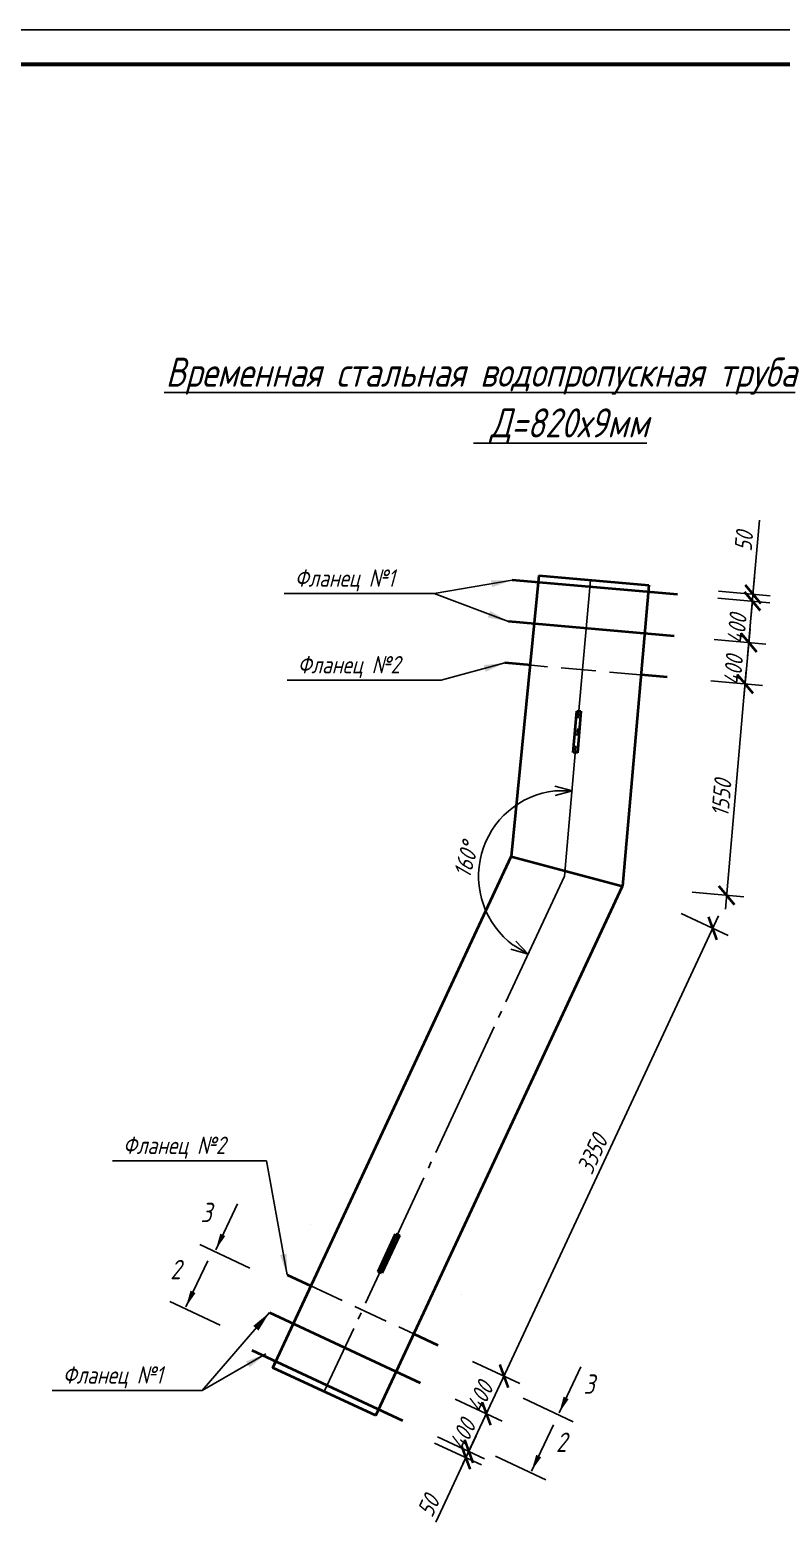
# Model space of a CAD drawing. Header units: millimetres. Extents: x 241890 to 271590, y -129581 to -108581.
# Drawn here: x 256187 to 261612, y -119349 to -108581 of the extents above; entities that cross this region are included whole.
import ezdxf

# ---------------------------------------------------------------- set-up
doc = ezdxf.new("R2010")
doc.units = ezdxf.units.MM
doc.linetypes.add('GOST2.303 4', pattern=[7, 5, -2, 0])
doc.linetypes.add('GOST2.303 5', pattern=[24, 20, -1.5, 1, -1.5])
doc.layers.get('0').update_dxf_attribs({"lineweight": 40})
for name, color, linetype in [('Линии', 7, 'Continuous'), ('Надписи', 7, 'Continuous'), ('СПДС_Надписи', 7, 'Continuous')]:
    doc.layers.add(name, color=color, linetype=linetype)
doc.styles.add('GOST 2.304', font='CS_Gost2304.shx', dxfattribs={"oblique": 15})

msp = doc.modelspace()

# ---------------------------------------------------------------- linework, layer by layer
at = {"ltscale": 50}
for p, q in [((259862, -112518), (259662, -114545)), ((259862, -112518), (260656, -112588)), ((260864, -112656), (259669, -112552)), ((260656, -112588), (260466, -114760)), ((260679, -112590), (260679, -112590)), ((260838, -112955), (259642, -112850)), ((259806, -113166), (259616, -113149)), ((260789, -113252), (260600, -113235)), ((260110, -113795), (260136, -113496)), ((260136, -113496), (260166, -113498)), ((260166, -113498), (260140, -113797)), ((260140, -113797), (260110, -113795)), ((257942, -118234), (259662, -114545)), ((259662, -114545), (260466, -114760)), ((258685, -118580), (260466, -114760)), ((258213, -117202), (258213, -117202)), ((258701, -117540), (258828, -117268)), ((258855, -117280), (258728, -117552)), ((258828, -117268), (258855, -117280)), ((258044, -117564), (258216, -117644)), ((258728, -117552), (258701, -117540)), ((259301, -117709), (259301, -117709)), ((257917, -117836), (259005, -118343)), ((258960, -117991), (259132, -118071)), ((257791, -118108), (258878, -118615)), ((257942, -118234), (257963, -118188)), ((258685, -118580), (257942, -118234)), ((257942, -118234), (257942, -118234)), ((258685, -118580), (258706, -118535))]:
    msp.add_line(p, q, dxfattribs=at)
at = {"ltscale": 40}
for p, q in [((259862, -112518), (260656, -112588)), ((258685, -118580), (257942, -118234))]:
    msp.add_line(p, q, dxfattribs=at)
at = {"color": 0, "linetype": 'ByBlock', "lineweight": -2}
for p, q in [((259978, -114039), (260104, -114071)), ((260104, -114071), (259979, -114106)), ((260104, -114071), (259979, -114072)), ((259785, -115250), (259661, -115214)), ((259785, -115250), (259678, -115186)), ((259695, -115157), (259785, -115250))]:
    msp.add_line(p, q, dxfattribs=at)
at = {"color": 0, "linetype": 'ByBlock'}
for points, const_width in [([(261461, -112771), (261347, -112636)], 18.8), ([(261461, -112771), (261347, -112636)], 18.8), ([(261352, -112586), (261465, -112721)], 18.7), ([(261321, -112934), (261435, -113070)], 18.8), ([(261435, -113070), (261321, -112934)], 18.8), ([(261295, -113233), (261409, -113369)], 18.8), ([(261409, -113369), (261295, -113233)], 18.8), ([(261161, -114758), (261275, -114894)], 18.7), ([(261147, -115147), (261087, -114981)], 18.8), ([(259580, -118211), (259641, -118378)], 18.8), ([(259641, -118378), (259580, -118211)], 18.8), ([(259453, -118483), (259514, -118649)], 18.8), ([(259514, -118649), (259453, -118483)], 18.8), ([(259327, -118755), (259387, -118921)], 18.8), ([(259327, -118755), (259387, -118921)], 18.7), ([(259366, -118967), (259305, -118801)], 18.8)]:
    msp.add_lwpolyline(points, dxfattribs=dict(at, const_width=const_width))
at = {"layer": 'Линии', "linetype": 'GOST2.303 5', "ltscale": 50}
for p, q in [((260234, -112551), (260047, -114688)), ((260047, -114688), (258313, -118407))]:
    msp.add_line(p, q, dxfattribs=at)
at = {"layer": 'Линии', "linetype": 'GOST2.303 4', "ltscale": 50}
for p, q in [((260622, -113237), (259806, -113166)), ((257963, -118188), (258301, -117463)), ((258216, -117644), (258960, -117991)), ((258706, -118535), (259044, -117810))]:
    msp.add_line(p, q, dxfattribs=at)
at = {"layer": 'Надписи'}
msp.add_line((241890, -108581), (271590, -108581), dxfattribs=at)
at = {"layer": 'Надписи', "lineweight": 60}
msp.add_line((271340, -108831), (242890, -108831), dxfattribs=at)
at = {"layer": 'Надписи', "ltscale": 50}
for p, q in [((259669, -112552), (259106, -112649)), ((259106, -112649), (258024, -112649)), ((259642, -112850), (259106, -112649)), ((259616, -113149), (259157, -113274)), ((259157, -113274), (258045, -113274)), ((257896, -116742), (256784, -116742)), ((258044, -117564), (257896, -116742)), ((257917, -117836), (257432, -118399)), ((257891, -118135), (257432, -118399)), ((257432, -118399), (256349, -118399))]:
    msp.add_line(p, q, dxfattribs=at)
at = {"layer": 'Надписи', "linetype": 'Continuous', "ltscale": 40}
for p, q in [((257529, -117384), (257687, -117051)), ((257414, -117345), (257776, -117517)), ((257314, -117795), (257472, -117462)), ((257199, -117757), (257561, -117928)), ((260008, -118561), (260166, -118227)), ((260110, -118625), (259749, -118453)), ((259809, -118980), (259967, -118647)), ((259912, -119044), (259550, -118873))]:
    msp.add_line(p, q, dxfattribs=at)
at = {"layer": 'Надписи', "ltscale": 50}
for points in [[(259669, -112552), (259525, -112602), (259516, -112553)], [(259642, -112850), (259493, -112821), (259511, -112774)], [(259616, -113149), (259478, -113213), (259465, -113164)], [(258044, -117564), (257993, -117421), (258042, -117412)], [(257917, -117836), (257838, -117966), (257800, -117933)], [(257891, -118135), (257774, -118232), (257749, -118188)]]:
    msp.add_solid(points, dxfattribs=at)
at = {"layer": 'Надписи', "linetype": 'Continuous', "ltscale": 40}
for points in [[(257529, -117384), (257562, -117267), (257598, -117284)], [(257314, -117795), (257347, -117678), (257383, -117696)], [(260008, -118561), (260041, -118443), (260077, -118461)], [(259809, -118980), (259843, -118863), (259879, -118880)]]:
    msp.add_solid(points, dxfattribs=at)
at = {"layer": 'СПДС_Надписи', "ltscale": 50}
for p, q in [((261455, -112119), (261408, -112654)), ((261159, -112632), (261533, -112664)), ((261413, -112604), (261369, -113102)), ((261408, -112654), (261419, -112529)), ((261155, -112682), (261529, -112714)), ((261155, -112682), (261529, -112714)), ((261404, -112703), (261393, -112828)), ((261404, -112703), (261408, -112654)), ((261404, -112703), (261408, -112654)), ((261387, -112903), (261343, -113401)), ((261129, -112980), (261502, -113013)), ((261129, -112980), (261502, -113013)), ((261360, -113201), (261210, -114926)), ((261103, -113279), (261476, -113312)), ((261103, -113279), (261476, -113312)), ((260969, -114804), (261343, -114837)), ((261159, -114973), (259568, -118385)), ((260890, -114958), (261230, -115116)), ((259384, -118189), (259724, -118347)), ((259384, -118189), (259724, -118347)), ((259441, -118657), (259653, -118204)), ((259257, -118461), (259597, -118619)), ((259257, -118461), (259597, -118619)), ((259314, -118929), (259526, -118476)), ((259130, -118733), (259470, -118891)), ((259130, -118733), (259470, -118891)), ((259357, -118838), (259410, -118725)), ((259109, -118778), (259449, -118936)), ((259336, -118884), (259357, -118838)), ((259336, -118884), (259357, -118838)), ((259119, -119349), (259336, -118884)), ((259336, -118884), (259283, -118997))]:
    msp.add_line(p, q, dxfattribs=at)
msp.add_arc((260047, -114688), 620, 96.3363, 233.4234, dxfattribs=at)

# ---------------------------------------------------------------- texts
at = {"layer": 'Надписи', "style": 'GOST 2.304', "oblique": 15}
for s, p in [('%%UВременная стальная водопропускная труба', (257168, -111156)), ('%%U Д=820х9мм', (259402, -111522))]:
    msp.add_text(s, height=210, dxfattribs=at).set_placement(p)
at = {"layer": 'Надписи', "ltscale": 50, "style": 'GOST 2.304', "oblique": 15}
for s, p in [('Фланец №1', (258099, -112599)), ('Фланец №2', (258120, -113224)), ('Фланец №2', (256859, -116692)), ('Фланец №1', (256424, -118349))]:
    msp.add_text(s, height=125, dxfattribs=at).set_placement(p)
at = {"layer": 'Надписи', "linetype": 'Continuous', "ltscale": 40, "style": 'GOST 2.304', "oblique": 15}
for s, p in [('3', (257420, -117184)), ('2', (257200, -117596)), ('3', (260184, -118423)), ('2', (259985, -118842))]:
    msp.add_text(s, height=140, dxfattribs=at).set_placement(p)
at = {"layer": 'СПДС_Надписи', "style": 'GOST 2.304', "oblique": 15}
for s, rotation, p in [('50', 85, (261398, -112348)), ('400', 85, (261345, -113016)), ('400', 85, (261319, -113315)), ('1550', 85, (261231, -114262)), ('160°', 74.8799, (259364, -114707)), ('3350', 65, (260244, -116849)), ('400', 65, (259448, -118568)), ('400', 65, (259322, -118840)), ('50', 65, (259091, -119322))]:
    msp.add_text(s, height=125, rotation=rotation, dxfattribs=at).set_placement(p)

doc.saveas('drawing.dxf')
